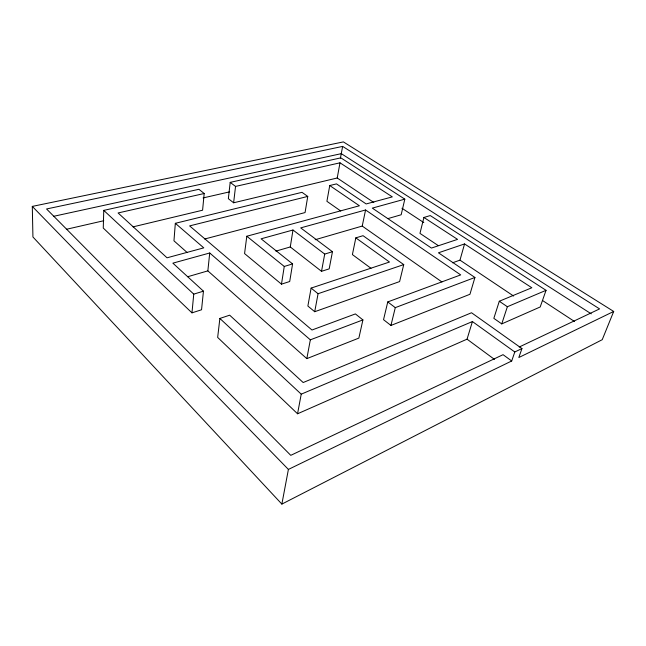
<?xml version="1.0" encoding="UTF-8"?>
<svg xmlns="http://www.w3.org/2000/svg" width="646" height="646" viewBox="0 0 646 646"><rect width="100%" height="100%" fill="white"/><g stroke="black" fill="none" stroke-linecap="round" stroke-linejoin="round"><path stroke-width="0.97" d="M133.076 226.859L202.586 210.216L204.193 193.509L198.903 189.294L103.764 210.378L103.263 228.054L191.967 312.85L201.544 309.773L203.45 291.168L172.87 263.156L209.716 252.99L310.338 339.828L306.826 358.627L207.859 270.876L209.716 252.99M204.661 239.012L305.065 212.566L307.754 196.416L301.997 192.322L175.324 223.314L173.96 240.821L187.243 252.602M191.967 312.85L193.752 294.132L103.764 210.378M387.891 218.614L401.174 214.763L404.816 199.146L340.838 157.85L230.194 182.366L228.353 198.677L233.626 202.787L337.212 177.997L373.824 202.497M219.874 318.446L217.662 337.414L297.556 413.779L467.05 339.166L472.412 321.555L514.797 351.981L521.944 348.565L471.523 312.753L303.176 382.529L229.669 315.183L219.874 318.446L301.23 394.165L297.556 413.779M233.626 202.787L235.54 186.419L230.194 182.366M340.717 210.992L326.908 201.31L329.751 185.539L359.41 205.775L246.804 236.234L244.568 253.571L281.47 284.159L289.707 281.511L292.59 263.907L261.089 238.81L292.985 230.008L324.712 254.08L332.456 251.714L329.185 268.857L321.514 271.32L290.272 246.958L275.907 251.124M281.47 284.159L284.264 266.451L246.804 236.234M290.272 246.958L292.985 230.008M355.825 237.857L389.49 262.026L311.106 288.1L307.876 306.043L314.715 311.711L399.608 281.575L403.742 264.602L363.052 235.693L355.825 237.857L352.401 254.589L370.99 268.3M340.402 158.181L342.638 146.4L599.585 308.901L519.214 347.015M337.212 177.997L340.006 162.816L392.308 196.877L366.161 203.95L336.477 183.892L329.751 185.539M321.514 271.32L324.712 254.08M314.715 311.711L318.066 293.712L403.742 264.602M281.866 504.098L602.233 339.691L613.7 311.453L343.397 141.902L32.3 206.405L32.93 236.977L281.866 504.098L288.399 469.424L511.705 360.977L514.797 351.981M315.183 239.723L362.228 226.068L365.571 209.974L460.703 274.897L387.762 301.924L383.538 319.681L390.935 325.447L469.949 294.277L474.931 277.465L438.44 252.804L464.555 243.93L531.828 287.753L499.301 301.238L493.835 318.349L501.748 323.896L540.201 306.971L546.048 290.32L430.252 215.57L423.913 217.468L419.957 233.368L438.182 245.561M307.754 196.416L189.625 225.898L311.978 330.009L355.397 313.924L362.915 319.907L358.861 338.1L306.826 358.627M390.935 325.447L395.287 307.641L474.931 277.465M452.571 262.777L459.976 260.144L464.555 243.93M501.748 323.896L507.36 306.729L546.048 290.32M521.944 348.565L518.827 357.521L613.7 311.453M301.23 394.165L472.412 321.555M310.338 339.828L362.915 319.907M193.752 294.132L203.45 291.168M284.264 266.451L292.59 263.907M187.728 276.714L207.859 270.876M365.571 209.974L300.689 227.885L332.456 251.714M404.816 199.146L372.314 208.117L431.439 248.072L457.562 239.375L423.913 217.468M66.368 229.306L103.748 220.73M203.086 197.942L229.637 191.854M204.193 193.509L118.081 212.962L167.031 257.802L203.781 247.862L175.324 223.314M235.54 186.419L340.006 162.816M53.545 216.329L341.306 153.651L591.26 313.851M342.638 146.4L46.552 208.973L290.765 455.349L503.048 354.678L511.705 360.977M401.933 208.23L423.816 222.595M542.478 300.479L574.456 321.466M459.976 260.144L513.594 296.021M499.301 301.238L507.36 306.729M362.228 226.068L441.921 281.947M467.05 339.166L494.44 359.37M387.762 301.924L395.287 307.641M311.106 288.1L318.066 293.712M32.3 206.405L288.399 469.424"/></g></svg>
